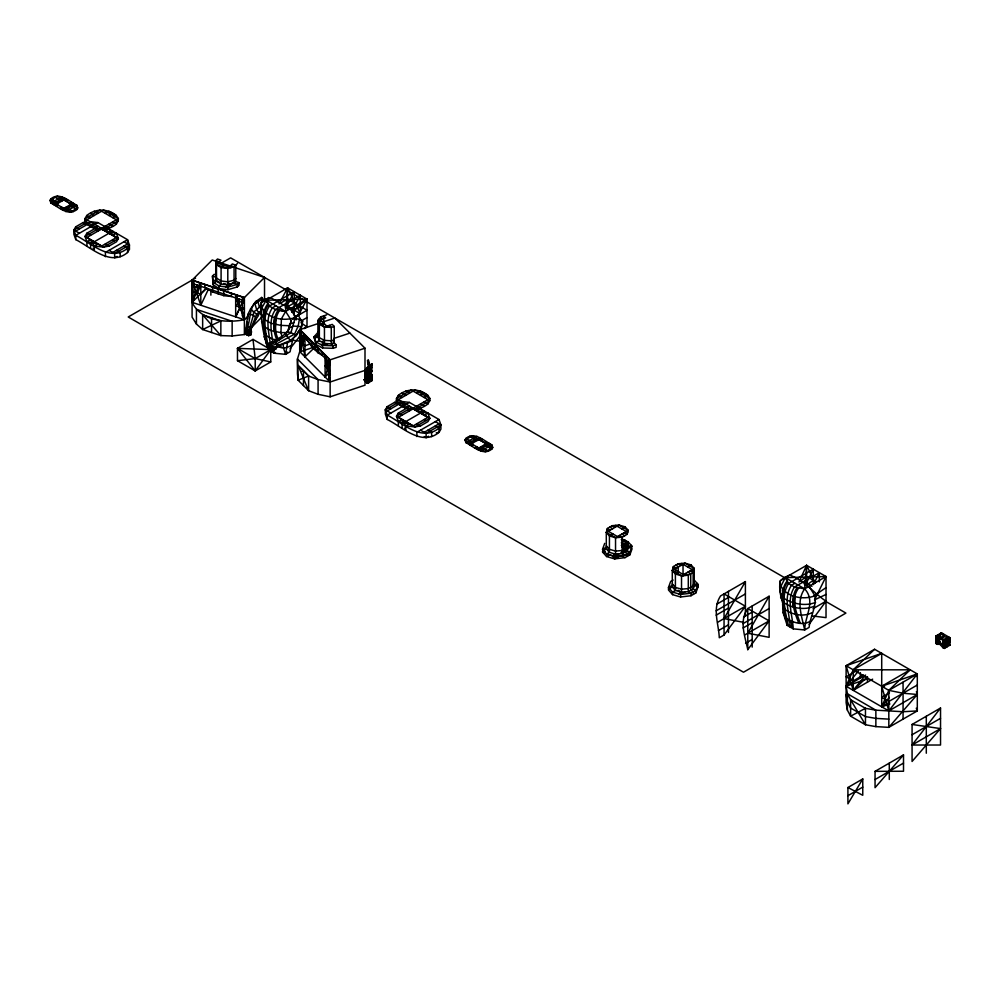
<?xml version="1.0" encoding="UTF-8"?>
<svg xmlns="http://www.w3.org/2000/svg" width="1000" height="1000" viewBox="0 0 1000 1000"><rect width="100%" height="100%" fill="white"/><g stroke="black" fill="none" stroke-linecap="round" stroke-linejoin="round"><path stroke-width="1.5" d="M367.6 367.562L365.025 370.65L365.15 372.612L370.812 372.775L370.387 368.725L368.812 365.763L365.025 370.65L365.15 372.612C368.263 373.562 367.987 378.212 367.163 380.788L365.412 380.262L365.1 377.713L366.737 372.088L367.825 373.162L365.425 375.025L365.25 379.125L367.4 379.837L371.925 379.162L371.975 375.062L370.225 371.95M372.275 378.05L367.7 378.675L364.85 377.463L364.938 374.688L365.25 379.125L365.35 372.95L368.925 373.537L371.938 371.613L371.613 368.663L366.512 368.212L368.812 365.763L370.712 366.562C366.613 364.8 362.675 380.863 366.512 368.212M783.775 613.688C783.975 602.7 779.425 590.825 787.087 581.025M264.75 338.062C264.938 326.65 260.125 313.938 267.738 303.775L266.212 300.212L287.562 287.887L307 299.1L307 327.05L304.387 328.55M784.275 614.562C784.425 603.612 780.037 591.763 787.613 582M292.675 319.275L294.988 318.575L299.4 319.212L302.613 321.15L301.425 326.637L296.413 335.425L290.95 332.625L286.95 331.8L288.587 329.85L291.075 320.75M265.238 338.938C265.462 327.488 260.487 314.562 268.587 304.562L267.738 303.775M365.35 372.95L364.712 376.125L367.725 377.488L367.7 378.675M365.25 377.688L366.325 380.662L370.887 381.3L370.938 375.3L369.275 372.262M369.438 381.463L369.538 372.113L367.738 366.737L367.137 368.462M371.925 379.162L371.838 380.975L370.887 381.3M370.725 368.7L371.238 367.85C370.475 363.537 373.15 362.638 371.975 367.612L370.725 368.7L370.163 367.512L371.3 364.2M747.775 649.65L747.775 608.562L769.125 620.887L747.775 649.65C745.075 636.388 738.812 621.013 747.775 608.562L769.125 596.237L769.125 637.325L747.775 633.212L769.125 596.237M281.975 336.763L280.95 332.638L281.375 318.913L285.65 311.425L287.562 287.887L300.425 313.8L287.562 306.375L285.163 307.762M797.15 587.5C789.4 598.812 794.212 611.55 798.675 622.888M298.463 315.212L307 299.1L285.65 311.425L278.125 310.062C272.413 318.888 272.688 330.513 276.863 339.9M274.562 317.325L273.975 331.213M809.087 586.325L814.95 595.788C816.575 606.638 810.238 616.65 809.087 627.413L804.675 629.963L793.213 628.85L787.163 625.363C787.613 609.862 777.188 596.55 780.263 580.85L783.8 577.8L789.663 575.1C804.5 580.312 813.462 592.888 826.025 601.2L809.087 624.325M267.362 347.088C262.863 332.688 260.338 317.462 261.238 302.35L264.762 299.288L270.625 297.663L290.062 308.888L295.925 317.275L296.188 319.887M366.012 380.8L365.575 381.325L365.037 379.663C363.363 380.763 365.7 378.25 364.938 380.675L366.25 380.85L365.575 381.325L364.2 379.938L365.037 379.05L366.25 380.85L364.787 380.45L364.8 379.188L364.2 379.938M279.475 310.55C273.762 319.325 273.988 331.025 278.663 340.2L272.55 339.212L266.5 335.712L263.575 329.675M783.15 589.325L782.5 600.237M798.825 587.8C790.238 599.087 796.237 611.688 800.188 623.162M275.963 317.65L275.413 331.512M264.125 310.812L263.463 324.613M287.638 341.987L285.65 354.338L274.188 353.225L271.163 351.475L270.712 347.725M263.95 318.15L264.688 311.625M269.288 346.463L268.988 344.225L268.875 345.938L271.188 348.963L274.513 349.812L277.925 345.962L290.988 341.213L301.15 328.55L301.425 326.637L293.275 326.075L288.6 328.338L287.825 331.637C282.075 337.088 274.675 340.25 268.938 344.975L269.262 346.488L276.275 344.05L294.513 334.2L298.238 325.913L299.4 319.212M301.15 328.55L302.613 321.15M367.825 373.162L366.962 368.663M724.05 635.013L724.05 593.925L745.4 606.25L724.05 635.013L719.287 637.762C718.75 623.8 712.038 608.85 720.562 595.938L745.4 581.587L745.4 616.125M793 606.85L793.6 595.837M313.663 343.587L299.7 329.625L299.7 350.025L300.725 350.087L300.825 349.188L300.825 330.763M794.438 607.137L795 596.163M247.425 321.925L246.7 327.8L244.975 331.35L246.137 334.5L248.688 335.637L250.775 334.513L248.7 335.538L249.025 334.212M247.775 319L247.825 314.513L250.6 308.85L255.938 301.488L261.688 297.438L264.425 300.863M783.012 601.075L783.713 590.125M294.988 318.575L290.95 332.625L275.262 342.45L268.938 344.975L270.4 342.812L272.25 342.425M288.587 329.85L289.025 327.062M283.188 343.725L283.438 347.962L285.65 354.338L290.062 351.788L292.975 338.525M245.425 331.55L245.738 330.65C251.225 322.8 248.188 309.237 255.938 301.488L257.863 301.488M231.112 266.288L212.225 260L192.087 280.125L191.988 300.637L193.762 300.262L193.95 299.312L193.95 280.887M248.95 334.425C252.913 334.325 246.038 336.65 249.338 333.312L247.45 332.562L246.7 330.225L251.125 328.05L256.637 314.3L260.988 310.875M250.225 329.675L248.75 335.425L250.662 334.85L248.713 335.363L246.137 334.5L248.762 331.112L253.363 315.387L253.55 311.837L250.6 308.85M248.787 335.012L250.613 334.975L251.5 331.912L248.688 331.325M250.613 334.975L248.863 334.663L250.975 333.963C246.35 332.738 254.175 334.125 249.037 334.475L246.737 333.488L245.738 330.65L247.825 314.513L249.988 314.225L253.363 315.387L255.963 317.312L256.275 318.863L251.137 328.875L248.05 331.15M304 333.925L304 339.387L302.762 343.888L300.825 345.962L299.725 344.862M368.4 380.45L367.238 381.875C364.075 381.15 373.612 380.625 367.337 383.088L365.962 381.7C366.737 379.712 369.15 382.775 367.337 383.088L366.463 382.125L366.55 381.15L367.238 381.875L366.463 382.125L366.85 380.962L366.6 382.35L369.513 382.362M606.3 532.388L607.375 528.475L612.238 525.675L619.012 525.05L625.138 526.85L628.25 530.388L627.175 534.3L622.325 537.1L615.538 537.725L609.425 535.925L606.3 532.388L619.012 525.05L628.25 530.388L615.538 537.725L606.3 532.388L606.3 548.825L609.425 552.362L615.538 554.163L622.325 553.538L627.175 550.737L628.25 546.825L625.138 543.288L621.675 545.288L627.712 548.775M606.3 545.763L609.425 549.3L615.538 551.1L622.325 550.475L627.175 547.675L628.25 543.763L625.138 540.225L621.462 539.15M690.3 570.75L693.162 572.4L688.3 575.2L681.525 575.812L675.4 574.012L672.288 570.487L673.363 566.562L678.213 563.763L685 563.15L691.112 564.95L694.237 568.475L694.237 584.913L693.162 588.837L688.3 591.638L681.525 592.25L675.4 590.45L672.288 586.925L672.288 570.487L685 563.15L694.237 568.475L693.162 572.4L693.162 588.837L695.85 590.388L695.85 592.938L691 595.737L680.588 596.987L672.575 594.637L668.487 590.013L668.487 587.463L670.662 581.45L673.1 580.05M694.237 581.85L693.162 585.763L688.3 588.575L681.525 589.188L675.4 587.388L672.288 583.862M323.175 321.887L334.8 318.012L365 348.2L365 385.188L330.138 396.812L318.075 394.3L308.612 390.712L298.113 380.2L297.462 373.675L297.462 358.975L304.962 334.663L304.962 356.85L314.775 347.35M329.462 372.762L325.1 376.987L330.138 359.825L365 348.2M267.575 300.15L268.363 297.488M289.25 325.662L289.725 324.113L293.8 322.625M366.725 372.075L366.325 374.613L365.35 374.938M247.45 332.562L246.737 333.488M249.788 331.475L251.5 331.912L250.188 329.787M250.113 330.012L251.337 332.362M250.212 330.775L251.137 332.912M250.287 330.55L251.213 332.7L250.45 330.1M623.075 540.212L627.962 541.65L632.05 546.275L629.875 552.288L625.013 555.1L614.6 556.35L606.587 554L602.513 549.375L604.688 543.362M631.087 547.737L632.05 548.825L629.875 554.837L625.013 557.638L614.6 558.9L606.587 556.538L602.513 551.912L603.375 549.513M695.85 592.938L698.025 586.925L698.025 584.375L693.95 579.75M874.587 649.262L853.238 669.812L846.125 686.25L847.4 693.737L847.4 710.175L850.612 716.175L865.462 724.762L875.863 726.612L888.825 727.35L917.3 710.913L917.3 673.925L874.587 649.262L846.125 665.7L846.125 702.688L847.4 710.175M916.275 676.513L917.3 673.925L881.712 686.25L888.825 710.913L903.062 711.725L917.3 710.913L916.275 708.213M937.188 644.312L940.037 641.188L940.037 642.675L937.188 644.312L937.188 636.912L948.575 636.912L944.3 641.025L942.887 644.312L944.3 648.425L950 645.138L950 637.737L941.462 632.812L937.188 636.912L935.763 640.2L937.188 644.312L942.887 644.312L944.775 643.213M371.887 370.3L367.25 370.337L366.213 369.288L364.988 371.275L367.925 372.262L371.938 371.613M199.438 282.712L199.438 288.188L197.3 293.2L193.95 296.087L192.05 295.462M277.062 346.362L276.025 348.787L273.212 347.65L270.45 343.938L270.988 342.775L275.475 342.1L277.925 345.962L272.95 349.7M366.45 381.425L366.5 381.287M208.188 289.713L200.8 305.225L200.8 283.038L192.087 302.325C201.038 321.238 226.075 323.288 244.387 319.75L235.675 294.662L235.675 316.85L244.387 297.562L264.525 277.438L235.463 267.75M798.975 582.05L806.6 565.325L826.025 576.538L826.025 617.638L811.6 615.85M815.612 602.388C805.575 606.475 793.062 604.062 784.038 598.4L780.475 592.725L780.263 580.85L785.25 577.65L826.025 576.538L814.562 599.837L826.025 594.462M271.087 345.288L270.45 343.938M269.488 344.65L268.875 345.938L271.188 348.963L273.637 346.712M274.775 348.5L276.025 348.787L276.562 347.612L274.237 349.312M235.675 316.85L240.375 306.975M889.925 703.95L881.712 706.8L888.825 690.362L910.175 669.812L853.238 669.812L853.238 690.362L872.65 679.15M805.4 585.112L813.288 569.188L788.45 583.525C783.725 591.425 782.8 601.112 785.525 609.862C793.037 614.975 803.688 617.013 812.013 612.675M813.425 584.625L819.338 572.675L794.5 587.013C785.975 599.938 792.688 614.888 793.213 628.85M279.025 303.988L287.562 287.887L287.562 309.075M285.712 307.85L294.262 291.75L269.413 306.087C260.738 318.825 267.175 334.312 267.962 348.3M272.863 341.95C271.125 331.25 268.7 319.125 275.462 309.575L300.312 295.238L291.762 311.35L300.312 306.413M370.238 366.087L366.725 368.425L365.275 371.562M50.912 198.812L50 200.413L50.95 203.075C58.575 206.912 68.225 216.737 76.838 209.513L77.763 207.913L76.825 205.25C69.188 201.388 59.525 191.575 50.912 198.812L52.763 199.887M86.9 246.038L86.9 241.762L90.525 239.662L94.3 246.038L103.525 247.125L109.087 246.062L116.5 241.775L118.35 238.575L99.825 227.875L109.012 228.988L127.537 239.688L129.425 245.012L129.425 249.288L127.575 252.5C110.337 266.962 91.037 247.3 75.775 239.625L73.888 234.288L73.888 230.012L75.7 226.825L83.112 222.55L85.9 222.013M400.138 401.3L409.363 402.4L439.012 419.513L440.9 424.837L440.9 429.113L439.05 432.325C421.812 446.788 402.512 427.125 387.25 419.45L385.363 414.113L385.363 409.837L387.175 406.65L394.588 402.375L397.362 401.838M465.9 438.413L464.988 440L465.938 442.663C473.562 446.512 483.212 456.337 491.825 449.1L492.762 447.5L491.812 444.837C484.175 440.975 474.525 431.163 465.9 438.413L473.312 442.688M291.95 312.05L307 299.1L266.212 300.212L261.95 307.688L261.45 314.137L265 319.812L271.05 323.3L280.875 325.363L289.725 325.75M364.65 380.188L365.037 379.663M58.338 203.088L56.487 202.013L55.562 203.625L56.5 206.287L58.312 205.238M86.788 215.487L84.925 218.7L84.787 220.925L86.825 224.025C95.25 231.2 107.938 231.15 116.388 224.062L118.238 220.863L118.375 218.637L116.35 215.538C107.925 208.363 95.237 208.412 86.788 215.487L90.487 217.625M97.05 228.412L94.262 228.95L86.862 233.225L85 236.438L86.9 241.762L97.938 243.938L94.3 246.038L94.3 250.312L93.05 248.188M127.575 243.938L129.425 245.012L127.575 248.212C110.337 262.675 91.037 243.025 75.775 235.338L73.888 230.012L84.963 223.625M398.325 395.363L396.475 398.562L396.337 400.788L398.363 403.9C406.788 411.075 419.475 411.025 427.925 403.938L429.787 400.725L429.925 398.512L427.887 395.4C419.462 388.225 406.775 388.275 398.325 395.363L402.038 397.5M405.737 408.775L398.325 413.05L396.475 416.262L398.363 421.587L398.363 425.863M427.887 413.088L424.263 415.188L420.487 408.812L416.85 410.913L427.887 413.088L429.825 418.4L427.962 421.6L420.562 425.887L415 426.95L405.775 425.863L402 419.487L398.363 421.587L409.4 423.762L405.775 425.863L405.775 430.138L404.513 428.013M435.375 421.6L440.9 424.837L439.05 428.038C421.812 442.5 402.512 422.85 387.25 415.163L385.363 409.837L396.438 403.45M491.362 448.837L486.287 445.887L487.212 444.275L486.25 441.625L484.438 442.675M745.4 581.587L724.05 618.575L743.875 622.388M862.763 778.938L847.913 803.863L847.913 787.525L862.763 778.938L862.763 795.275L847.913 787.525M256.275 318.863L258.5 315.5L253.55 311.837L256.737 309.938L261.238 304.9M940.037 634.738L941.462 632.812L935.763 636.1L937.188 641.025L940.037 644.475L942.887 647.6L950 637.737L942.887 640.2L944.3 645.138L950 645.138L948.575 644.312M371.012 365.412L372.05 363.95M365.037 379.05L364.787 380.062L365.95 380.062L365.213 380.6M255.212 370.925L270.75 349.625L253.012 339.387L237.475 348.363L237.475 360.688L255.212 370.925L270.75 361.95L270.75 349.625L237.475 348.363L255.212 370.925L255.212 358.6L253.012 339.387M295.475 317.812L297.938 314.562L300.863 319.85M269.262 346.488L269.825 345.75L268.938 344.975M912.075 745.025L940.537 708.037L940.537 745.025L912.075 745.025L940.537 728.587L912.075 724.475L912.075 761.462L940.537 728.587M323.688 324.775L323.688 315.863L325.7 317.875L317.913 320.475L319.35 324.35L324.45 327L332.238 324.412L334.25 326.425L334.25 342.863L331.275 343.85L324.45 343.438L319.35 340.788L317.913 336.912L317.913 320.475L320.712 316.85L326.662 314.862M285.65 354.338L287.413 352.075M290.062 348.688L300.775 335M858.462 670.938L846.125 686.25L888.825 710.913L917.3 694.475L916.413 691.6M889.475 702.312L881.712 706.8L881.712 653.375L846.125 665.7L853.238 690.362L865.575 675.05M881.712 706.8L889.3 697.375M944.3 635.562L942.887 633.625L935.763 636.1L938.612 636.675L935.763 640.2L944.3 645.138L950 641.85L944.3 641.025L935.763 636.1L935.763 643.487L938.612 641.85M940.037 639.388L940.037 637.487L935.763 643.487L938.612 640.362M942.887 644.312L944.775 641.963M950 641.85L944.3 648.425L944.3 641.025L950 637.737M903.512 754.912L875.05 787.688L875.05 771.35L903.512 754.912L903.512 771.25L875.05 771.35M318.812 331.388L314.012 336.863L315.875 344.487L322.562 347.962L333.175 348.3L336.15 347.312L336.15 344.762L333.237 341.85M937.188 636.912L942.887 633.625L942.887 647.6L944.775 645.525M366.737 368.438L368.062 367.05L365.763 370.125L369.613 369.575M368.575 366.987L367.95 367.65L368.837 365.887M214.488 283.113L216.488 281.112L216.488 264.675L220.987 260.175L217.488 259.012L215.775 260.725L215.775 277.162L216.488 281.112L221.088 284.05L227.8 284.875L234.075 283.263L235.787 281.55L235.787 265.113L232.3 263.95L227.8 268.438L227.8 284.875L223.562 283.463M223.538 265.163L221.088 267.613L221.088 284.05L219.088 286.05L219.088 288.6L227.875 289.688L237.375 286.913L239.088 285.2L239.088 282.65L235.787 281.55M206.175 288.225L192.087 302.325L244.387 319.75L248.412 315.725M206.85 288.087L200.8 294.125L192.087 291.225M216.125 279.137L213.062 282.2L213.062 284.75L219.088 288.6M237.512 263.4L234.075 266.825L227.8 268.438L221.088 267.613L216.488 264.675L215.775 260.725L219.262 261.887M225.8 286.875L229.188 283.488L230.938 284.075L227.875 287.137L227.875 289.688M235.787 278.488L234.075 280.2L227.8 281.812L221.088 280.988L216.488 278.05L215.775 274.1M239.088 282.65L237.375 284.363L227.875 287.137L219.088 286.05L213.062 282.2L212.475 276.062L214.188 274.35L216.388 275.087M210.712 318.562L211.562 317.712L220.85 320.9L220.85 335.6L232.15 335.975L244.387 334.55L246.4 332.537M238.688 302.738L235.675 305.75L244.387 308.663M248.412 330.525L261.5 317.438M271.762 341.987L269.062 344.825M268.875 345.938L269.562 345.25L268.663 344.475M270.012 347.413L270.95 346.463M272.038 348.913L272.85 348.113M853.238 690.362L867.113 677.013M365.562 380.2C363.438 381.662 366.562 378.825 364.787 380.062L365.487 380.7L365.95 380.062M249.938 327.537L251.137 328.875L249.812 327.137L246.675 326.962L246.7 327.8L246.675 326.962L247.963 326.7L251.125 328.038L251.137 328.875L249.85 329.137M365.95 380.538L365.775 380.75M369.312 381.262L367.137 382.887L366.85 381.45M270.887 343.25L270.113 343.438M277.725 340.387L279.975 338.688M800.062 581.25L806.6 576.413L816.312 582.025M826.025 587.638L814.175 595.712M805.962 585.562L813.288 580.275M258.062 314.762L261.112 312.562L258.925 312.738L256.737 309.938L254.975 303.962L261.7 299.35L261.688 297.438M365.138 372.6L366.325 373.25L365.025 371.65L366.575 369.162M367.762 381.775L366.463 381.725L367.238 381.475M50.95 203.075L62 196.688M52.8 204.137L63.85 197.763M53.725 204.675L64.787 198.287M54.65 205.212L65.725 198.837M65.75 200.95L67.562 199.9L60.188 199.875L55.075 196.95M62.025 207.375L60.213 208.425L67.575 208.438L71.287 206.3L72.213 204.7L71.263 202.037L69.45 203.088M62.038 209.475L73.112 203.1M62.975 210.025L74.05 203.637M65.763 211.625L76.825 205.25M90.487 221.912L86.825 224.025L94.3 228.3M105.275 213.375L108.938 211.25L116.35 215.538L112.675 217.65M73.888 230.012L75.738 231.088L86.825 224.688L83.112 222.55M90.538 226.15L94.188 224.05M108.975 215.512L112.625 213.4M91.562 226.225L75.775 235.338L75.775 239.625M94.262 224.662L97.9 222.575L105.312 226.85M94.225 228.3L97.9 226.188M98.588 228.588L85 236.438L103.525 247.125L118.35 238.575L116.425 233.263L105.388 231.088L109.012 228.988L112.788 235.362L116.425 233.263M101.675 228.95L86.825 237.525L101.638 246.075L116.487 237.5L101.638 228.962M112.713 231.125L90.6 243.9L90.6 248.175M109.05 250.362L114.65 253.538L129.425 245.012M117.088 256.413L114.65 257.825L114.65 253.538M195.588 278.087L128.212 316.988L743.5 672.212L845.913 613.088L825.625 601.375M221.188 263.3L230.625 257.863L785.062 577.962M275.925 305.825L272.438 307.838C264.738 318.7 269.037 332.262 270.312 344.325L267.288 342.575L264.012 336.737M280.25 303.288L287.562 299.062L307 310.275L294.188 317.675M286.938 307.15L294.262 302.925M291.85 311.625L294.262 310.238M294.288 317.2L300.312 313.738L300.312 295.238M300.975 321.075L307 317.6M297.875 332.312L300.487 330.812M270.75 349.625L255.212 358.6L237.475 360.688M275.462 352.488L274.188 353.225L273.675 348.938M367.762 382.388L366.962 382.713L369.538 381.863L366.775 382.325M402.038 401.775L398.363 403.9L405.775 408.175L409.438 406.05M416.812 393.237L420.487 391.125L427.887 395.4L424.225 397.525M385.363 409.837L387.212 410.913L398.288 404.513L394.588 402.375M402 402.375L405.737 404.487L409.363 402.4M402.088 406.025L405.737 403.913M420.525 395.387L424.175 393.275M403.038 406.05L387.25 415.163L387.25 419.45M410.062 408.413L396.475 416.262L415 426.95L429.825 418.4L411.3 407.7L414.363 408.075M424.188 410.95L402.075 423.725L402.075 428M439.012 419.513L416.887 432.275L416.887 436.562M420.525 430.188L424.225 432.325L439.075 423.75M424.263 432.3L426.112 433.375L440.9 424.837M424.263 436.575L426.112 437.65L428.562 436.238M465.938 442.663L476.987 436.275M468.725 444.275L479.775 437.887M469.663 444.812L480.7 438.425M473.312 444.825L471.488 445.875L470.55 443.212M480.737 440.538L482.55 439.487L475.163 439.475L471.45 441.613L470.55 443.212L485.363 451.763L492.762 447.5L472.375 435.737L464.988 440L471.475 443.75M477.013 446.962L475.2 448.013L482.587 448.025L487.663 450.975M477.05 449.087L488.088 442.688M477.975 449.613L489.038 443.237M478.9 450.15L489.963 443.762M480.75 451.225L491.812 444.837M612.888 533.925L609.425 535.925L609.425 552.362L606.587 554M621.675 528.85L625.138 526.85M602.513 549.375L606.838 546.875M603.475 550.462L606.3 548.825L608.612 550.163M602.513 551.912L604.675 550.662M625.138 540.225L621.675 542.225L627.712 545.712M603.475 553.013L605.363 551.925M626.075 542.75L627.962 541.65M606.587 556.538L609.425 554.913L615.538 556.712L622.325 556.087L624.75 554.688L627.438 556.237M612.712 555.8L615.538 554.163L615.538 537.725M631.087 545.188L621.9 550.487L627.438 553.688M614.6 556.35L618.938 553.85M620.9 552.712L632.05 546.275M612.712 558.337L617.5 555.575L618.938 556.4L614.6 558.9M678.863 572.013L675.4 574.012L675.4 590.45L672.575 592.087L672.575 594.637M687.65 566.95L691.112 564.95M672.288 570.487L681.525 575.812L694.237 568.475M672.825 584.963L668.487 587.463L672.575 592.087L680.588 594.45L691 593.188L695.85 590.388L698.025 584.375L693.7 586.875M669.45 588.55L672.288 586.925L675.75 588.925M678.688 593.888L681.525 592.25L681.525 575.812M694.237 584.913L697.062 583.288M684.912 591.95L680.588 594.45L680.588 596.987M716.938 604.113L728.462 597.45M716.15 610.812L745.4 593.925M716.15 615.163L728.462 608.062M717.65 622.275L745.4 606.25M794.963 583.263L791.475 585.275C782.95 598.188 789.663 613.138 790.188 627.1L791.475 626.362M718.425 630.612L728.462 624.825M743.5 617.112L752.188 612.1M804.412 584.5L806.6 583.237L811.95 586.325M743.012 623.638L769.125 608.562M826.025 576.538L804.675 588.862C795.713 601.312 801.975 616.688 804.675 629.963C804.912 616 816.062 601.263 804.675 588.862L785.25 577.65L780.975 586.2C787.138 597.537 803.787 600.125 814.95 595.788M743.075 627.962L752.188 622.7M745.138 634.738L769.125 620.887M745.562 643.288L752.188 639.462M813 608.725L826.025 601.2M853.238 669.812L881.712 653.375M856.475 670.825L846.125 676.8L853.238 680.913L863.587 674.938M864.237 675.788L846.125 686.25L868.025 678.662M938.612 636.675L935.763 638.312L937.188 639.138L940.037 637.487M940.512 637.463L935.763 640.2L939.325 638.975L937.188 641.025L941.938 638.288M942.887 640.2L948.575 636.912M944.775 641.325L942.887 642.425L944.3 643.25L950 639.963L949.287 639.55M942.887 647.6L944.775 646.5M910.175 669.812L881.712 686.25L884.562 686.825M889.475 692.862L881.712 697.35L888.825 701.462L917.3 685.025M912.075 724.475L940.537 708.037M912.075 734.75L940.537 718.312M875.05 779.525L903.512 763.088M847.913 795.688L862.763 787.113M271.775 342.113L270.4 342.812M250.738 334.637L248.713 335.438L250.9 334.188L249.188 333.75M370.138 373.137L370.812 372.775M273.212 347.65L290.387 340.45L296.413 335.425L295.55 335.588M291.913 345.2L287.075 347.512L283.438 347.962L277.113 346.775M810.938 620.837C803.375 625.95 793.3 622.875 786.312 618.212L783.037 612.375L782.613 603.825M220.85 320.9L202.65 329.538L196.438 324.075L192.087 317.113L192.087 280.125L244.387 297.562L244.387 334.55M248.75 335.425L250.775 334.513M245.738 330.65L246.7 330.225M248.825 335.175L250.863 334.3L249.15 333.875L251.025 333.85L249.312 333.413M290.85 321.912L290.625 319.325L285.65 311.425L266.212 300.212L261.238 302.35L261.95 307.688C268.113 319.025 284.75 321.613 295.925 317.275M318.075 394.3L318.075 379.6L308.612 376.012L298.113 380.2L297.462 358.975L318.075 379.6L330.138 382.013L365 370.4M814.513 606.138C804.825 610.325 792.738 608.525 784.038 602.762L780.55 597.05M248.9 334.925L250.9 334.188L248.962 334.725M371.863 380.288L367.163 380.788L365.412 380.262L365.487 379.113L366.325 380.662L369.462 380.775M317.375 323.825L299.938 329.625L299.938 351.825L330.138 382.013L325.1 354.8L325.1 376.987M323.587 322.938L319.35 324.35L319.35 340.788L315.875 341.938L315.875 344.487M334.25 326.425L331.275 327.413L324.45 327L317.913 320.475M317.987 335.538L314.012 336.863L315.875 341.938L322.562 345.412L333.175 345.763L336.15 344.762M314.45 338.062L317.913 336.912M310.775 343.825L304.962 345.763L299.938 340.725M334.25 339.8L331.275 340.788L324.45 340.375L319.35 337.725L317.913 333.837M320.988 344.6L324.45 343.438L324.45 327M299.938 351.825L313.012 347.463M327.863 343.65L322.562 345.412L322.562 347.962M302 371.262L303.475 370.775L308.612 376.012L308.612 390.712L298.113 365.5L303.475 370.775L303.475 385.562M367.525 360.538L368.45 360.35L369.487 363.875L369.6 365.962L368.862 366.213L367.788 364.4L367.525 360.538L368.45 360.35M367.788 364.4L368.525 364.162L368.275 360.288M368.862 366.213L368.738 364.125L369.487 363.875M371.488 364.487L372.238 364.237M371.238 367.85L371.975 367.612M365.712 374.137L367.3 374.9L371.613 374.012L370.225 372.625M365.037 379.263L364.35 379.487L365.562 379.45M366.325 379.95L365.175 380.462M367.762 382L367.088 382.225L368 382.375M333.825 338.438L349.9 333.113M368.075 382.7L369.625 382.312M372.262 376.825L367.725 377.488M436.262 432.85L439.05 432.325L439.05 428.038L435.337 425.9M365.538 369.9L367.25 370.337M287.075 332.55L280.95 332.638L271.05 330.625L265 327.125L261.512 321.413M63.85 208.438L70.375 212.175L77.763 207.913L57.387 196.137L50 200.413L64.825 208.962M112.713 252.475L127.613 243.912L123.9 241.775M888.825 719.125L875.863 718.388L865.462 716.587L850.612 708.012L847.4 701.95L846.125 694.475M200.8 305.225L192.087 280.125L204.975 284.562L204.975 287.675L212.613 291.95L223.775 295.675L231.412 296.488L231.412 293.375L220.212 289.625M90.213 221.663L97.9 222.575M417.425 408.438L420.487 408.812M292.562 340.225L300.9 341.25M285.65 311.425L275.462 309.575L269.413 306.087L266.212 300.212M792.962 601.263L794.35 601.55M270.75 361.95L255.212 358.6L237.475 348.363M367.3 374.9L365.288 373.713L365.962 372.887L365.025 371.65L366.525 373.15L366 370.363M202.65 314.837L220.85 335.6L202.65 329.538L202.65 314.837L211.562 317.712L211.562 332.5M204.975 284.562L222.987 290.55M230.575 265.663L234.075 266.825L234.075 283.263M216.125 262.7L230.938 267.638M216.488 264.675L227.8 268.438M215.775 277.162L212.475 276.062L213.062 284.75M232.325 282.688L237.375 284.363L237.375 286.913M216.488 281.112L219.312 282.05M231.412 293.375L244.4 297.7M191.988 283.35L244.4 300.825M192.05 285.725L199.438 288.188M236.962 295.225L236.962 300.688L244.35 303.15M192.05 291.525L197.3 293.2L197.3 285.125M244.35 308.962L239.088 307.125L236.962 300.688M244.35 312.887L242.438 312.25L239.088 307.125L239.088 299.05M192.05 298.675L193.95 299.312M242.438 297.05L242.438 315.475L244.35 316.112M192.05 299.688L193.762 300.262M242.438 315.475L242.625 316.537L244.35 317.113M213.4 287.362L218.2 288.962L218.2 293.962M270.738 348.363L272.562 349.137M247.963 326.7L249.537 327.375M487.212 444.275L478.862 439.475M429.825 418.4L411.3 407.7M51.375 199.088L56.487 202.013M118.35 238.575L99.825 227.875M94.15 211.238L97.863 213.375M112.675 221.925L116.388 224.062M405.7 391.1L409.4 393.237M424.225 401.8L427.925 403.938M90.475 213.363L94.175 215.5M108.987 224.062L112.7 226.2M402.013 393.237L405.725 395.375M420.538 403.925L424.237 406.062M71.3 204.15L62.962 199.338M54.612 196.675L56.463 197.75M60.188 199.875L62.038 200.95M69.438 205.238L76.838 209.513M469.6 436.275L477.013 440.55M484.438 444.812L486.287 445.887M489.975 448.038L491.825 449.1M105.312 226.188L109.012 228.325M416.85 406.05L420.562 408.2M65.725 207.375L73.138 211.65M480.737 446.95L482.587 448.025M486.275 450.175L488.125 451.238M615.625 525.363L627.712 532.337M681.6 563.45L693.7 570.438M612.238 525.675L615.087 527.325M624.325 532.65L627.175 534.3M678.213 563.763L681.062 565.413M96.125 230.012L97.975 231.088M112.788 239.638L114.65 240.712M123.875 246.075L127.575 248.212L127.575 252.5M407.587 409.837L409.438 410.913M424.263 419.462L426.112 420.538M609.8 527.075L612.663 528.725M621.9 534.05L624.75 535.7M675.788 565.163L678.637 566.812M687.875 572.15L690.738 573.8L690.738 590.237L693.425 591.788L693.425 594.338M846.125 665.7L888.825 690.362L903.062 693.238L917.3 694.475L888.825 727.35L888.825 690.362L917.3 673.925L888.825 710.913L875.863 710.175L865.462 708.325L850.612 699.737L847.4 693.737L875.863 710.175L875.863 726.612M610.237 530.125L607.375 528.475L607.375 532.938M619.475 535.462L622.325 537.1L622.325 553.538L625.013 555.1M676.213 568.212L673.363 566.562L673.363 571.025M685.45 573.55L688.3 575.2L688.3 591.638L691 593.188L691 595.737M606.838 530.438L618.938 537.413M672.825 568.525L684.912 575.513M621.325 539.763L628.25 543.763L621.9 547.425L624.75 549.075M75.7 226.825L79.412 228.962M86.862 233.225L90.562 235.362M105.388 243.912L109.087 246.062M116.463 250.362L120.162 252.5L120.162 256.775M387.175 406.65L390.875 408.787M398.325 413.05L402.038 415.188M416.85 423.75L420.562 425.887M427.925 430.188L431.637 432.325L431.637 436.6M621.325 542.825L628.25 546.825M624.325 546.025L627.175 547.675M621.325 545.375L623.638 546.7M75.738 231.125L79.412 233.25M387.212 410.95L390.875 413.075M624.325 549.087L629.875 552.288M627.175 553.288L629.875 554.837M272.95 351.25L269.05 349L268.475 344.2M622.325 556.087L625.013 557.638M678.05 590.25L681.525 592.25M613.225 555.375L615.538 556.712M307.188 337.125L307.188 340.238L311.6 346.375L318.05 352.825L322.463 355.513L322.463 352.388L315.988 345.913M300.975 322.65L307 327.05M274.925 341.65L275.363 342.275M270.988 342.775L271.887 343.55M242.625 316.537L244.4 318.1M320.712 316.85L322.725 318.863M329.263 325.4L331.275 327.413L331.275 343.85L333.175 345.763L333.175 348.3M319.312 318.663L327.863 327.212M368.738 368.675L368.05 367.038M370.225 373.312L371.975 375.062L367.5 375.775L365.275 374.862L365.163 373.45M365.025 370.65L366.512 372.137M364.812 371.75L365.55 372.475M322.275 341.262L324.45 343.438M317.6 347.512L309.275 339.2M322.463 352.388L329.963 359.888M299.7 332.75L329.963 363.013M299.725 335.125L304 339.387M325.662 355.588L325.662 361.062L329.925 365.325M325.1 365.887L330.138 370.925M299.725 340.938L302.762 343.888L302.762 335.812M329.925 371.125L326.887 368.013L325.662 361.062M329.925 375.062L326.887 368.013L326.887 359.938M299.725 348.088L300.825 349.188M328.825 358.75L328.825 377.188L329.925 378.288M299.725 349.087L300.725 350.087M328.825 377.188L329.925 379.288M298.113 365.5L308.612 376.012M312.062 341.975L314.825 344.75L314.825 349.75M697.062 585.825L698.025 586.925M261.125 308.825L259.337 306.562L258.012 301.962M285.587 334.412L284.988 333.65L290.988 341.213M277.925 345.95L277.587 345.15M782.487 594.712L782.987 595.5M328.925 378.288L329.963 380.288M370.9 367.262L371.475 368.45M815.337 583.15L806.6 565.325L785.25 577.65L788.45 583.525L794.5 587.013L804.675 588.862L806.6 565.325L806.6 585.938M278.712 344.8L279.637 347.25M261.7 299.35L262.65 301.938M128.488 246.625L129.425 249.288M783.037 612.375L787.163 625.363M280.163 344.6L281.15 347.537M367.713 360.6L368.738 364.125M779.688 586.775L780.5 590.5M304.962 356.85L299.938 329.625L330.138 359.825L330.138 396.812M784.3 613.1L785.25 618.737M265.262 337.475L266.212 343.113L266.212 340.05M260.663 308.188L261.55 314.788M255.938 301.488L256.075 303M264.225 328.462L264.513 331.562M783.225 602.612L783.462 605.675M947.15 639.388L947.15 646.775M926.3 716.25L926.3 753.238M903.062 682.138L903.062 719.125M889.287 763.138L889.287 779.475M867.475 676.737L867.475 682.138M860.362 672.638L860.362 678.037M819.338 572.675L819.338 581.838M813.288 569.188L813.288 584.375M752.188 606.013L752.188 647.113M728.462 591.375L728.462 632.463M683.037 564.275L683.037 576.163M678.213 566.737L678.213 572.675M675.788 568.138L675.788 571.112M426.112 433.375L426.112 437.65M320.712 318.337L320.712 321.3M318.05 347.975L318.05 352.825M311.6 341.538L311.6 346.375M294.262 291.75L294.262 315.637M264.525 277.438L264.525 299.625M232.15 335.975L232.15 321.275L196.438 309.375L196.438 324.075M223.775 290.825L223.775 295.675M212.613 287.1L212.613 291.95M210.875 291L210.875 295.163M127.537 242.537L127.537 239.688L105.425 252.45L105.425 256.725M99.712 210.162L84.925 218.7L103.45 229.4L118.238 220.863L99.712 210.162M103.562 210.087L84.787 220.925L99.612 229.475L118.375 218.637L103.562 210.087M411.262 390.037L396.475 398.562L415 409.263L429.787 400.725L411.262 390.037M415.1 389.95L396.337 400.788L411.15 409.35L429.925 398.512L415.1 389.95M413.137 408.775L398.288 417.35L413.113 425.9L427.962 417.325L413.175 408.787M865.462 708.325L850.612 716.175L850.612 699.737L865.462 724.762L865.462 708.325M791.4 622.075L787.513 619.825L788.088 624.625L791.975 626.875L791.4 622.075M366.325 373.25L365.763 372.388L366.325 373.25"/></g></svg>
